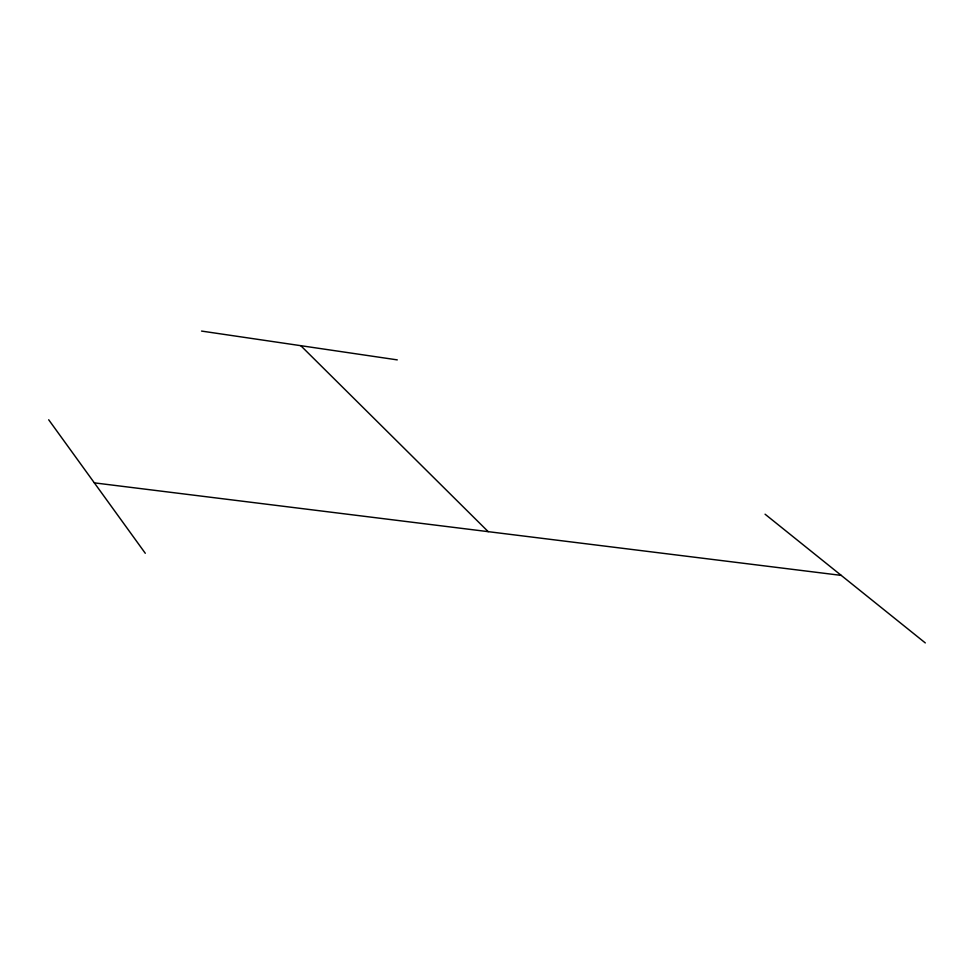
<?xml version="1.0" encoding="UTF-8"?>
<svg xmlns="http://www.w3.org/2000/svg" width="974" height="974" viewBox="0 0 974 974"><rect width="100%" height="100%" fill="white"/><g stroke="black" fill="none" stroke-linecap="round" stroke-linejoin="round"><path stroke-width="1.46" d="M94.344 482.861L841.244 575.391M201.545 331.075L397.27 359.881M765.065 514.199L925.3 642.925M300.783 345.685L488.218 531.658M48.7 419.77L145.284 553.281"/></g></svg>
